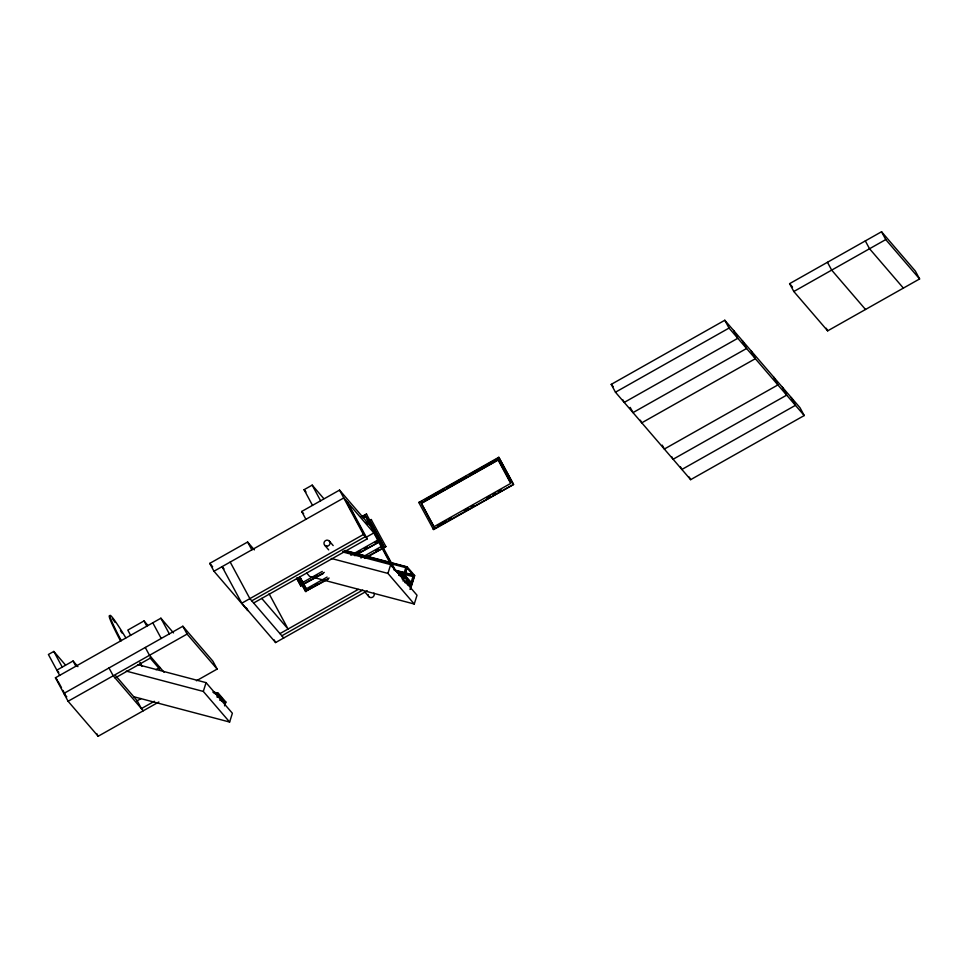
<?xml version="1.0" encoding="UTF-8"?>
<svg xmlns="http://www.w3.org/2000/svg" width="968" height="968" viewBox="0 0 968 968"><rect width="100%" height="100%" fill="white"/><g stroke="black" fill="none" stroke-linecap="round" stroke-linejoin="round"><path stroke-width="1.45" d="M206.063 682.646L232.381 713.259L229.634 722.043L203.316 691.43L206.063 682.646L137.758 664.629M217.171 697.057L218.344 693.294L214.013 692.144M217.376 697.178L218.272 694.322L225.435 702.659L224.54 705.503M224.685 705.793L225.871 702.042L218.344 693.294M390.685 564.622L417.014 595.235L414.256 604.02L387.938 573.407L390.685 564.622L342.733 551.966M402.204 579.094L403.039 576.432L398.659 575.27M403.245 579.409L407.177 566.873L345.08 550.477M402.99 580.957L404.334 576.674L411.509 585.011L410.166 589.294M407.092 567.901L404.854 575.028L412.017 583.365L414.256 576.238L405.979 566.849L356.974 553.914M411.037 582.712L412.961 576.589L397.025 572.39M410.371 589.403L414.691 575.609L407.177 566.873M312.507 505.369L304.073 489.699L312.18 485.125L323.784 498.617M65.449 664.98L53.809 651.44L48.4 654.489L59.653 675.386M246.404 607.964L247.808 610.578L213.964 571.229L209.753 563.388L247.602 542.019L254.378 549.885M305.912 519.308L301.689 511.479L339.55 490.098L373.382 529.46M213.964 571.229L343.773 497.939L375.729 535.11M77.912 666.649L73.06 660.999L56.834 670.159L58.782 672.421M147.898 625.449L144.014 620.936L127.8 630.095L130.607 635.323M158.837 701.994L98.167 736.249L68.087 701.268L55.43 677.769L160.894 618.213L173.514 632.89M361.028 516.731L366.618 514.165M362.685 516.392L365.311 514.903M362.879 517.771L365.481 516.307L378.161 539.866L350.864 555.281M363.327 517.807L365.94 516.319L378.887 540.362M365.88 522.369L371.47 519.804L367.537 522.03M196.419 680.782L217.147 669.07L212.936 661.241L182.855 626.248L63.876 693.439L66.78 696.815M611.231 384.369L724.802 320.251L800.004 407.709L804.226 415.538L690.656 479.668L615.454 392.209L611.231 384.369L613.18 386.643M789.598 283.66L881.545 231.751L915.377 271.101L919.6 278.941L827.664 330.85L793.82 291.501L789.598 283.66L792.502 287.036M366.872 524.184L369.486 522.708M418.805 502.477L498.81 457.295L513.572 484.46L433.567 529.641L418.805 502.477L421.77 501.388M68.087 701.268L187.078 634.088L217.147 669.07M224.019 568.894L222.083 566.643L241.77 603.209L363.448 534.493L367.211 538.874L253.64 602.991M424.395 499.911L444.07 488.804M446.696 487.315L466.37 476.208M468.996 474.731L499.161 457.695M615.454 392.209L729.025 328.079L804.226 415.538M793.82 291.501L885.756 239.58L919.6 278.941M115.095 677.975L151.371 657.502M251.765 600.813L365.335 536.683L345.649 500.117M366.013 537.337L373.842 532.92L392.125 566.873M322.271 571.423L301.471 583.172L298.652 577.932M314.781 576.565L317.395 575.089M357.954 552.183L360.568 550.707M364.5 548.493L367.114 547.017M374.967 542.588L377.581 541.1M296.559 578.065L300.673 585.713L324.292 572.378M354.457 555.342L381.029 540.931L354.796 555.741M300.673 585.713L323.324 573.516M155.993 669.711L159.938 667.484M327.124 577.073L306.324 588.81L299.983 577.025M360.919 557.979L383.013 545.504L370.333 521.946M309.167 588.12L311.781 586.632M314.394 585.156L317.02 583.68M375.886 550.441L378.512 548.965M381.126 547.489L383.739 546.012L366.279 513.766M298.664 578.598L305.525 591.351L329.132 578.017M364.549 558.028L385.881 546.569L364.9 558.427M305.525 591.351L328.176 579.166M438.165 525.261L446.018 520.832M448.632 519.356L451.245 517.88M464.325 510.487L468.258 508.273M470.871 506.796L473.485 505.32M486.577 497.927L490.498 495.713M493.111 494.237L495.725 492.76M498.351 491.284L500.964 489.808M433.216 529.242L513.572 484.46M136.803 700.977L141.086 698.557M154.372 701.268L141.413 708.588L137.19 700.747L115.749 675.809M279.958 633.604L358.281 589.379M281.833 635.795L362.77 590.093M241.77 603.209L275.602 642.558L367.271 590.807M345.443 550.877L354.082 553.151M343.108 551.107L405.786 567.647L403.704 574.314L397.872 572.778M394.109 569.886L412.852 574.835M394.472 570.273L414.691 575.609M398.647 574.121L404.418 575.645L411.944 584.394L404.721 582.482M331.262 558.451L387.938 573.407M403.789 580.812L409.585 582.337M405.761 582.47L410.093 583.607L404.2 576.771M407.31 584.611L410.202 585.374M414.256 604.02L309.627 576.408L306.699 573.008M212.839 692.132L217.159 693.269L224.019 701.255L219.7 700.118M214.049 693.306L216.965 694.068M126.288 671.102L203.316 691.43M221.539 700.892L225.871 702.042M133.717 696.73L229.634 722.043M903.374 288.101L869.542 248.74L865.319 240.911M865.513 309.482L831.681 270.12L827.458 262.292M304.073 489.699L306.009 491.95M329.253 541.015L333.186 545.589M301.689 511.479L303.625 513.73M324.764 545.323L328.684 549.885M365.033 592.162L368.965 596.736M261.747 598.418L288.077 629.031L269.092 593.771M283.721 637.985L249.877 598.623L230.19 562.057M209.753 563.388L212.645 566.764M164.04 672.24L149.483 655.312L145.273 647.471M150.016 657.889L159.72 669.178M143.288 710.778L113.22 675.785L108.997 667.956M55.43 677.769L57.318 679.947M881.545 231.751L885.756 239.58M826.249 328.237L827.664 330.85M791.231 397.497L795.454 405.338L681.871 469.468L680.468 466.854M782.459 387.297L786.681 395.138L673.099 459.255L671.695 456.654M773.686 377.096L777.909 384.925L664.326 449.055L662.221 445.135M751.132 350.852L755.342 358.692L641.772 422.822L640.368 420.209M742.359 340.651L746.57 348.492L632.999 412.61L630.192 407.395M733.587 330.451L737.798 338.28L624.227 402.41L622.823 399.796M724.802 320.251L729.025 328.079M689.24 477.055L690.656 479.668M498.81 457.295L513.234 484.06M510.753 482.633L498.484 459.861L421.298 503.445L434.245 527.487M371.131 519.405L385.881 546.569M379.71 541.209L395.888 571.241M376.431 536.405L394 569.051M347.524 502.307L367.211 538.874M339.55 490.098L363.448 534.493M312.18 485.125L320.626 500.795M299.741 576.94L306.553 589.597M298.289 577.618L301.024 582.688M302.439 585.374L305.876 591.75M296.91 578.465L301.024 586.112M247.602 542.019L251.825 549.848M274.198 639.945L275.602 642.558M182.855 626.248L187.078 634.088M160.894 618.213L169.339 633.883M152.787 622.799L161.22 638.469M144.014 620.936L146.833 626.163M73.06 660.999L75.879 666.226M53.809 651.44L62.242 667.109M96.764 733.635L98.167 736.249M58.02 681.254L61.529 687.788M62.944 690.402L65.05 694.31M373.914 593.057A3.11 2.965 -40.7 0 1 372.619 597.196A3.11 2.965 -40.7 0 1 368.505 596.106M368.239 595.38A3.11 2.965 -40.7 0 1 368.167 594.594M120.589 641.058A46.67 2.952 60.5 0 1 109.735 615.805M112.457 618.734A46.67 2.952 60.5 0 1 115.144 622.46M120.443 630.567A46.67 2.952 60.5 0 1 121.956 632.987M121.266 640.671A46.67 2.952 60.5 0 1 110.062 615.382A46.67 2.952 60.5 0 1 125.828 637.827M139.949 662.415A46.67 2.952 60.5 0 1 142.09 666.335M498.024 459.836L421.322 503.142L434.015 526.701L510.705 483.395L498.024 459.836M326.869 546.194A3.11 2.965 -40.7 0 0 329.713 541.644A3.11 2.965 -40.7 0 0 324.437 541.669A3.11 2.965 -40.7 0 0 326.869 546.194"/></g></svg>
